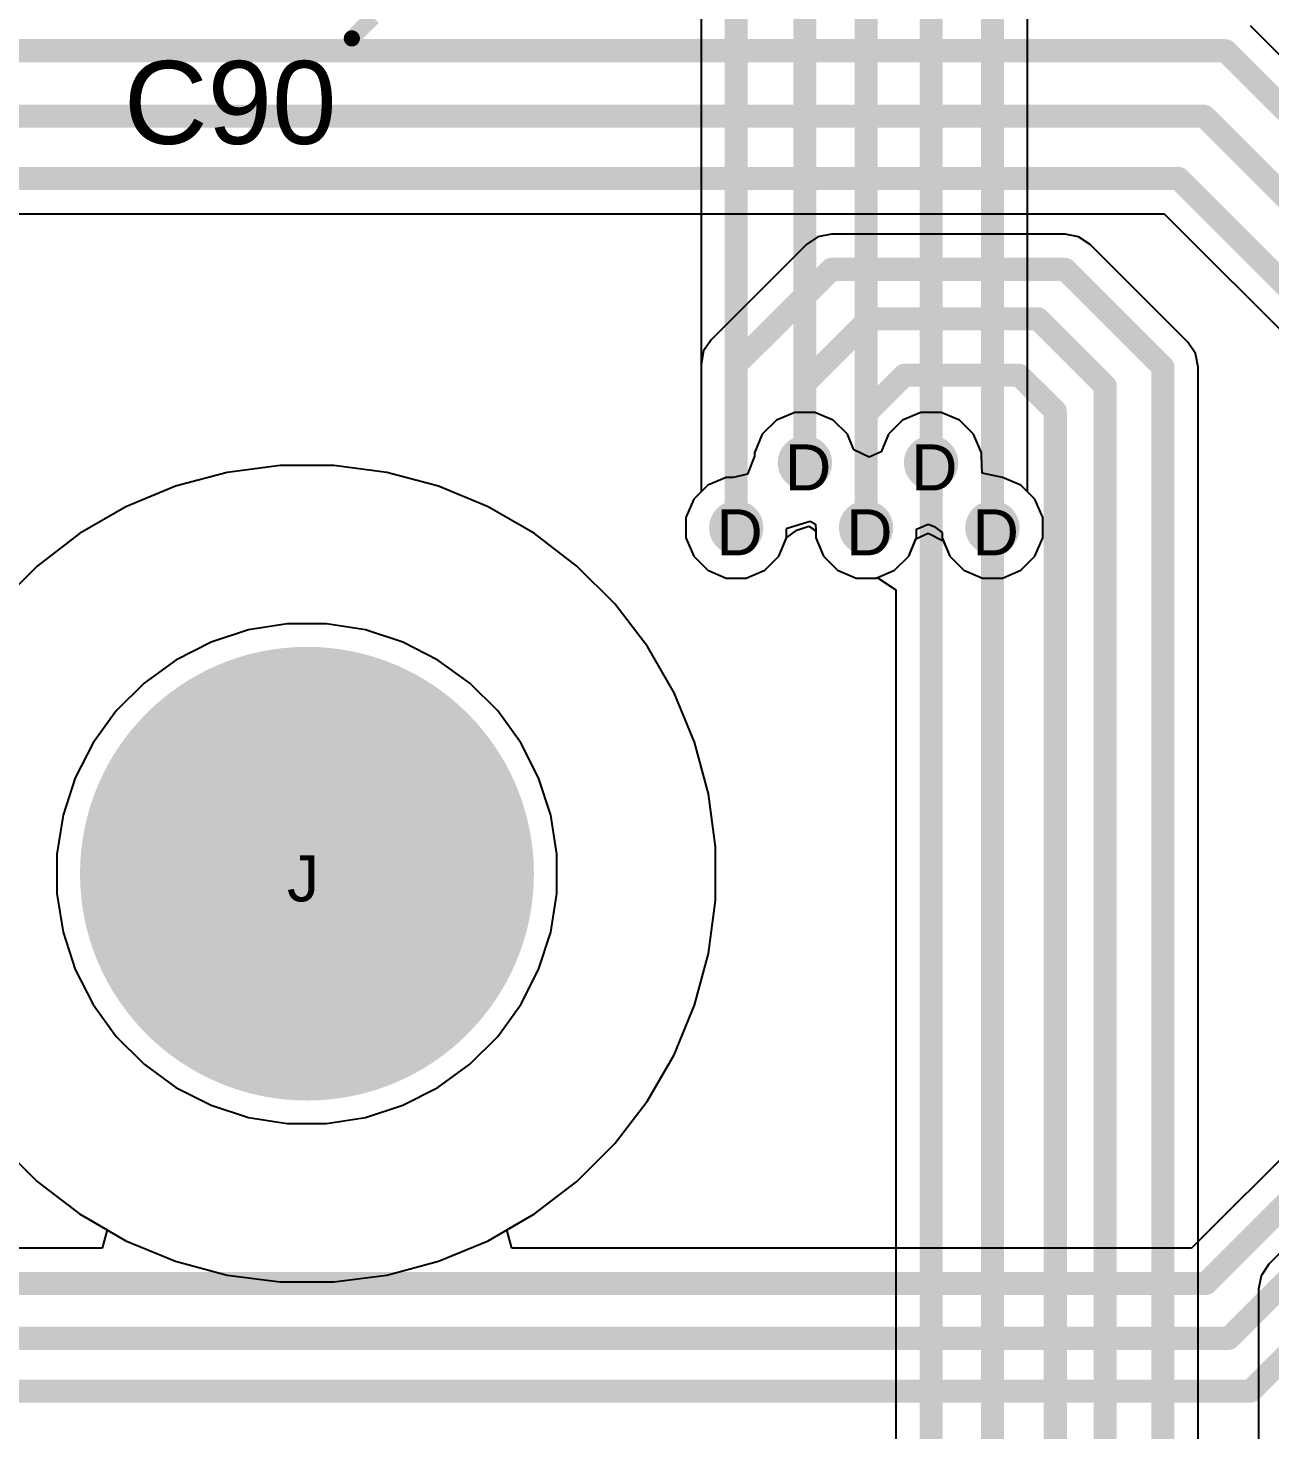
# Model space of a CAD drawing. Header units: inches. Extents: x -11 to 5428, y 0 to 5423.
# Drawn here: x 108.53 to 122.21, y 30.84 to 46.29 of the extents above; entities that cross this region are included whole.
import ezdxf

# ---------------------------------------------------------------- set-up
doc = ezdxf.new("R2010")
doc.units = ezdxf.units.IN
for name, color, linetype in [('Bottom Layer', 5, 'Continuous'), ('Bottom Solder', 6, 'Continuous'), ('Drill Drawing', 1, 'Continuous'), ('GND', 16, 'Continuous'), ('Pad Holes', 156, 'Continuous'), ('PWR', 76, 'Continuous'), ('Top Layer', 1, 'Continuous'), ('Top Overlay', 2, 'Continuous'), ('Top Solder', 216, 'Continuous'), ('Via Holes', 16, 'Continuous')]:
    doc.layers.add(name, color=color, linetype=linetype)
doc.styles.add('Arial', font='', dxfattribs={"height": 0.2})
doc.styles.get('Arial').set_extended_font_data('Arial')

msp = doc.modelspace()

# ---------------------------------------------------------------- hatches: boundary and pattern name
at = {"layer": 'Bottom Layer'}
h = msp.add_hatch(color=5, dxfattribs=at)
edge = h.paths.add_edge_path()
edge.add_arc((117.083, 41.495), 0.3, 0, 360)
h = msp.add_hatch(color=5, dxfattribs=at)
edge = h.paths.add_edge_path()
edge.add_arc((118.473, 41.495), 0.3, 0, 360)
h = msp.add_hatch(color=5, dxfattribs=at)
edge = h.paths.add_edge_path()
edge.add_arc((116.327, 40.779), 0.3, 0, 360)
h = msp.add_hatch(color=5, dxfattribs=at)
edge = h.paths.add_edge_path()
edge.add_arc((117.757, 40.779), 0.3, 0, 360)
h = msp.add_hatch(color=5, dxfattribs=at)
edge = h.paths.add_edge_path()
edge.add_arc((119.149, 40.779), 0.3, 0, 360)
at = {"layer": 'Bottom Solder'}
h = msp.add_hatch(color=6, dxfattribs=at)
edge = h.paths.add_edge_path()
edge.add_arc((111.598, 36.966), 0.102, 0, 360)
at = {"layer": 'GND'}
h = msp.add_hatch(color=16, dxfattribs=at)
edge = h.paths.add_edge_path()
edge.add_arc((117.083, 41.495), 0.3, 0, 360)
h = msp.add_hatch(color=16, dxfattribs=at)
edge = h.paths.add_edge_path()
edge.add_arc((118.473, 41.495), 0.3, 0, 360)
h = msp.add_hatch(color=16, dxfattribs=at)
edge = h.paths.add_edge_path()
edge.add_arc((116.327, 40.779), 0.3, 0, 360)
h = msp.add_hatch(color=16, dxfattribs=at)
edge = h.paths.add_edge_path()
edge.add_arc((117.757, 40.779), 0.3, 0, 360)
h = msp.add_hatch(color=16, dxfattribs=at)
edge = h.paths.add_edge_path()
edge.add_arc((119.149, 40.779), 0.3, 0, 360)
at = {"layer": 'Pad Holes'}
h = msp.add_hatch(color=7, dxfattribs=at)
edge = h.paths.add_edge_path()
edge.add_arc((111.598, 36.966), 2.5, 0, 360)
at = {"layer": 'PWR'}
h = msp.add_hatch(color=76, dxfattribs=at)
edge = h.paths.add_edge_path()
edge.add_arc((117.083, 41.495), 0.3, 0, 360)
h = msp.add_hatch(color=76, dxfattribs=at)
edge = h.paths.add_edge_path()
edge.add_arc((118.473, 41.495), 0.3, 0, 360)
h = msp.add_hatch(color=76, dxfattribs=at)
edge = h.paths.add_edge_path()
edge.add_arc((116.327, 40.779), 0.3, 0, 360)
h = msp.add_hatch(color=76, dxfattribs=at)
edge = h.paths.add_edge_path()
edge.add_arc((117.757, 40.779), 0.3, 0, 360)
h = msp.add_hatch(color=76, dxfattribs=at)
edge = h.paths.add_edge_path()
edge.add_arc((119.149, 40.779), 0.3, 0, 360)
at = {"layer": 'Top Layer'}
h = msp.add_hatch(color=1, dxfattribs=at)
edge = h.paths.add_edge_path()
edge.add_arc((117.083, 41.495), 0.3, 0, 360)
h = msp.add_hatch(color=1, dxfattribs=at)
edge = h.paths.add_edge_path()
edge.add_arc((118.473, 41.495), 0.3, 0, 360)
h = msp.add_hatch(color=1, dxfattribs=at)
edge = h.paths.add_edge_path()
edge.add_arc((116.327, 40.779), 0.3, 0, 360)
h = msp.add_hatch(color=1, dxfattribs=at)
edge = h.paths.add_edge_path()
edge.add_arc((117.757, 40.779), 0.3, 0, 360)
h = msp.add_hatch(color=1, dxfattribs=at)
edge = h.paths.add_edge_path()
edge.add_arc((119.149, 40.779), 0.3, 0, 360)
at = {"layer": 'Top Solder'}
h = msp.add_hatch(color=216, dxfattribs=at)
edge = h.paths.add_edge_path()
edge.add_arc((111.598, 36.966), 0.102, 0, 360)
at = {"layer": 'Via Holes'}
h = msp.add_hatch(color=7, dxfattribs=at)
edge = h.paths.add_edge_path()
edge.add_arc((117.083, 41.495), 0.15, 0, 360)
h = msp.add_hatch(color=7, dxfattribs=at)
edge = h.paths.add_edge_path()
edge.add_arc((118.473, 41.495), 0.15, 0, 360)
h = msp.add_hatch(color=7, dxfattribs=at)
edge = h.paths.add_edge_path()
edge.add_arc((116.327, 40.779), 0.15, 0, 360)
h = msp.add_hatch(color=7, dxfattribs=at)
edge = h.paths.add_edge_path()
edge.add_arc((117.757, 40.779), 0.15, 0, 360)
h = msp.add_hatch(color=7, dxfattribs=at)
edge = h.paths.add_edge_path()
edge.add_arc((119.149, 40.779), 0.15, 0, 360)

# ---------------------------------------------------------------- linework, layer by layer
at = {"layer": 'Bottom Layer'}
for p, q in [((128.544, 39.758), (121.991, 46.311)), ((105.334, 44.239), (121.041, 44.239)), ((121.041, 44.239), (127.378, 37.902)), ((117.101, 43.902), (116.053, 42.853)), ((117.227, 43.986), (117.101, 43.902)), ((117.376, 44.016), (117.227, 43.986)), ((119.949, 44.016), (117.376, 44.016)), ((120.098, 43.986), (119.949, 44.016)), ((120.224, 43.902), (120.098, 43.986)), ((121.301, 42.825), (120.224, 43.902)), ((116.053, 42.853), (115.968, 42.727)), ((121.385, 42.699), (121.301, 42.825)), ((115.968, 42.727), (115.939, 42.579)), ((121.415, 42.55), (121.385, 42.699)), ((115.939, 42.579), (115.939, 41.174)), ((121.415, 18.718), (121.415, 42.55)), ((111.303, 41.466), (110.718, 41.389)), ((111.303, 41.466), (110.718, 41.389)), ((111.598, 41.466), (111.303, 41.466)), ((111.893, 41.466), (111.303, 41.466)), ((111.893, 41.466), (111.598, 41.466)), ((112.478, 41.389), (111.893, 41.466)), ((112.478, 41.389), (111.893, 41.466)), ((110.718, 41.389), (110.148, 41.236)), ((110.718, 41.389), (110.148, 41.236)), ((113.048, 41.236), (112.478, 41.389)), ((113.048, 41.236), (112.478, 41.389)), ((110.148, 41.236), (109.603, 41.011)), ((110.148, 41.236), (109.603, 41.011)), ((113.593, 41.011), (113.048, 41.236)), ((113.593, 41.011), (113.048, 41.236)), ((115.939, 41.174), (115.858, 41.093)), ((109.603, 41.011), (109.093, 40.716)), ((109.603, 41.011), (109.093, 40.716)), ((114.103, 40.716), (113.593, 41.011)), ((114.103, 40.716), (113.593, 41.011)), ((115.858, 41.093), (115.773, 40.89)), ((115.773, 40.89), (115.773, 40.669)), ((116.888, 40.773), (117.141, 40.85)), ((117.141, 40.85), (117.2, 40.818)), ((117.2, 40.818), (117.203, 40.753)), ((109.093, 40.716), (108.625, 40.357)), ((109.093, 40.716), (108.625, 40.357)), ((114.571, 40.357), (114.103, 40.716)), ((114.571, 40.357), (114.103, 40.716)), ((115.773, 40.669), (115.858, 40.466)), ((116.797, 40.466), (116.881, 40.669)), ((116.881, 40.759), (116.888, 40.773)), ((116.881, 40.669), (116.881, 40.759)), ((117.203, 40.753), (117.203, 40.669)), ((117.203, 40.669), (117.288, 40.466)), ((108.625, 40.357), (108.207, 39.939)), ((108.625, 40.357), (108.207, 39.939)), ((114.989, 39.939), (114.571, 40.357)), ((114.989, 39.939), (114.571, 40.357)), ((115.858, 40.466), (116.013, 40.31)), ((116.641, 40.31), (116.797, 40.466)), ((117.288, 40.466), (117.444, 40.31)), ((116.013, 40.31), (116.217, 40.225)), ((116.217, 40.225), (116.437, 40.225)), ((116.437, 40.225), (116.641, 40.31)), ((117.444, 40.31), (117.647, 40.225)), ((117.647, 40.225), (117.868, 40.225)), ((117.868, 40.225), (117.881, 40.231)), ((117.881, 40.231), (118.084, 40.095)), ((118.084, 40.095), (118.084, 26.233)), ((115.348, 39.471), (114.989, 39.939)), ((115.348, 39.471), (114.989, 39.939)), ((115.643, 38.961), (115.348, 39.471)), ((115.643, 38.961), (115.348, 39.471)), ((115.868, 38.416), (115.643, 38.961)), ((115.868, 38.416), (115.643, 38.961)), ((116.021, 37.846), (115.868, 38.416)), ((116.021, 37.846), (115.868, 38.416)), ((116.098, 37.261), (116.021, 37.846)), ((116.098, 37.261), (116.021, 37.846)), ((127.265, 37.734), (122.193, 32.662)), ((116.098, 36.966), (116.098, 37.261)), ((116.098, 36.671), (116.098, 37.261)), ((116.098, 36.671), (116.098, 36.966)), ((116.021, 36.086), (116.098, 36.671)), ((116.021, 36.086), (116.098, 36.671)), ((115.868, 35.516), (116.021, 36.086)), ((115.868, 35.516), (116.021, 36.086)), ((115.643, 34.971), (115.868, 35.516)), ((115.643, 34.971), (115.868, 35.516)), ((115.348, 34.461), (115.643, 34.971)), ((115.348, 34.461), (115.643, 34.971)), ((114.989, 33.993), (115.348, 34.461)), ((114.989, 33.993), (115.348, 34.461)), ((108.207, 33.993), (108.625, 33.575)), ((108.207, 33.993), (108.625, 33.575)), ((114.571, 33.575), (114.989, 33.993)), ((114.571, 33.575), (114.989, 33.993)), ((108.625, 33.575), (109.093, 33.216)), ((108.625, 33.575), (109.093, 33.216)), ((114.103, 33.216), (114.571, 33.575)), ((114.103, 33.216), (114.571, 33.575)), ((109.093, 33.216), (109.603, 32.921)), ((109.093, 33.216), (109.603, 32.921)), ((113.593, 32.921), (114.103, 33.216)), ((113.593, 32.921), (114.103, 33.216)), ((109.603, 32.921), (110.148, 32.696)), ((109.603, 32.921), (110.148, 32.696)), ((113.048, 32.696), (113.593, 32.921)), ((113.048, 32.696), (113.593, 32.921)), ((110.148, 32.696), (110.718, 32.543)), ((110.148, 32.696), (110.718, 32.543)), ((112.478, 32.543), (113.048, 32.696)), ((112.478, 32.543), (113.048, 32.696)), ((122.193, 32.662), (122.108, 32.535)), ((110.718, 32.543), (111.303, 32.466)), ((110.718, 32.543), (111.303, 32.466)), ((111.303, 32.466), (111.598, 32.466)), ((111.303, 32.466), (111.893, 32.466)), ((111.598, 32.466), (111.893, 32.466)), ((111.893, 32.466), (112.478, 32.543)), ((111.893, 32.466), (112.478, 32.543)), ((122.108, 32.535), (122.079, 32.387)), ((122.079, 32.387), (122.079, 18.324))]:
    msp.add_line(p, q, dxfattribs=at)
for points in [[(105.818, 46.037, 0.254, 0.254, 0), (121.716, 46.037, 0.254, 0.254, 0)], [(121.716, 46.037, 0.254, 0.254, 0), (128.383, 39.37, 0.254, 0.254, 0)], [(105.435, 45.314, 0.254, 0.254, 0), (121.483, 45.314, 0.254, 0.254, 0)], [(121.483, 45.314, 0.254, 0.254, 0), (128.03, 38.767, 0.254, 0.254, 0)], [(105.334, 44.628, 0.254, 0.254, 0), (121.201, 44.628, 0.254, 0.254, 0)], [(121.201, 44.628, 0.254, 0.254, 0), (127.652, 38.177, 0.254, 0.254, 0)], [(116.327, 42.579, 0.254, 0.254, 0), (117.376, 43.627, 0.254, 0.254, 0)], [(117.376, 43.627, 0.254, 0.254, 0), (119.949, 43.627, 0.254, 0.254, 0)], [(119.949, 43.627, 0.254, 0.254, 0), (121.026, 42.55, 0.254, 0.254, 0)], [(117.083, 42.371, 0.254, 0.254, 0), (117.794, 43.082, 0.254, 0.254, 0)], [(117.794, 43.082, 0.254, 0.254, 0), (119.65, 43.082, 0.254, 0.254, 0)], [(119.65, 43.082, 0.254, 0.254, 0), (120.391, 42.341, 0.254, 0.254, 0)], [(116.327, 40.779, 0.254, 0.254, 0), (116.327, 42.579, 0.254, 0.254, 0)], [(121.026, 18.718, 0.254, 0.254, 0), (121.026, 42.55, 0.254, 0.254, 0)], [(117.083, 41.495, 0.254, 0.254, 0), (117.083, 42.371, 0.254, 0.254, 0)], [(117.757, 42.039, 0.254, 0.254, 0), (118.177, 42.459, 0.254, 0.254, 0)], [(118.177, 42.459, 0.254, 0.254, 0), (119.445, 42.459, 0.254, 0.254, 0)], [(119.445, 42.459, 0.254, 0.254, 0), (119.842, 42.063, 0.254, 0.254, 0)], [(120.391, 18.874, 0.254, 0.254, 0), (120.391, 42.341, 0.254, 0.254, 0)], [(119.842, 19.154, 0.254, 0.254, 0), (119.842, 42.063, 0.254, 0.254, 0)], [(117.757, 40.779, 0.254, 0.254, 0), (117.757, 42.039, 0.254, 0.254, 0)], [(118.473, 26.042, 0.254, 0.254, 0), (118.473, 41.495, 0.254, 0.254, 0)], [(119.149, 19.278, 0.254, 0.254, 0), (119.149, 40.779, 0.254, 0.254, 0)]]:
    msp.add_lwpolyline(points, format="xyseb", dxfattribs=at)
for points in [[(121.653, 46.037, 0.127, 0.127, 1), (121.78, 46.037, 0.127, 0.127, 1)], [(121.653, 46.037, 0.127, 0.127, 1), (121.78, 46.037, 0.127, 0.127, 1)], [(121.42, 45.314, 0.127, 0.127, 1), (121.547, 45.314, 0.127, 0.127, 1)], [(121.42, 45.314, 0.127, 0.127, 1), (121.547, 45.314, 0.127, 0.127, 1)], [(121.138, 44.628, 0.127, 0.127, 1), (121.265, 44.628, 0.127, 0.127, 1)], [(121.138, 44.628, 0.127, 0.127, 1), (121.265, 44.628, 0.127, 0.127, 1)], [(117.313, 43.627, 0.127, 0.127, 1), (117.44, 43.627, 0.127, 0.127, 1)], [(117.313, 43.627, 0.127, 0.127, 1), (117.44, 43.627, 0.127, 0.127, 1)], [(119.885, 43.627, 0.127, 0.127, 1), (120.012, 43.627, 0.127, 0.127, 1)], [(119.885, 43.627, 0.127, 0.127, 1), (120.012, 43.627, 0.127, 0.127, 1)], [(117.731, 43.082, 0.127, 0.127, 1), (117.858, 43.082, 0.127, 0.127, 1)], [(117.731, 43.082, 0.127, 0.127, 1), (117.858, 43.082, 0.127, 0.127, 1)], [(119.587, 43.082, 0.127, 0.127, 1), (119.714, 43.082, 0.127, 0.127, 1)], [(119.587, 43.082, 0.127, 0.127, 1), (119.714, 43.082, 0.127, 0.127, 1)], [(116.264, 42.579, 0.127, 0.127, 1), (116.391, 42.579, 0.127, 0.127, 1)], [(116.264, 42.579, 0.127, 0.127, 1), (116.391, 42.579, 0.127, 0.127, 1)], [(120.963, 42.55, 0.127, 0.127, 1), (121.09, 42.55, 0.127, 0.127, 1)], [(120.963, 42.55, 0.127, 0.127, 1), (121.09, 42.55, 0.127, 0.127, 1)], [(117.019, 42.371, 0.127, 0.127, 1), (117.146, 42.371, 0.127, 0.127, 1)], [(117.019, 42.371, 0.127, 0.127, 1), (117.146, 42.371, 0.127, 0.127, 1)], [(118.114, 42.459, 0.127, 0.127, 1), (118.241, 42.459, 0.127, 0.127, 1)], [(118.114, 42.459, 0.127, 0.127, 1), (118.241, 42.459, 0.127, 0.127, 1)], [(119.382, 42.459, 0.127, 0.127, 1), (119.509, 42.459, 0.127, 0.127, 1)], [(119.382, 42.459, 0.127, 0.127, 1), (119.509, 42.459, 0.127, 0.127, 1)], [(120.328, 42.341, 0.127, 0.127, 1), (120.455, 42.341, 0.127, 0.127, 1)], [(120.328, 42.341, 0.127, 0.127, 1), (120.455, 42.341, 0.127, 0.127, 1)], [(119.778, 42.063, 0.127, 0.127, 1), (119.905, 42.063, 0.127, 0.127, 1)], [(119.778, 42.063, 0.127, 0.127, 1), (119.905, 42.063, 0.127, 0.127, 1)], [(117.694, 42.039, 0.127, 0.127, 1), (117.821, 42.039, 0.127, 0.127, 1)], [(117.694, 42.039, 0.127, 0.127, 1), (117.821, 42.039, 0.127, 0.127, 1)], [(117.019, 41.495, 0.127, 0.127, 1), (117.146, 41.495, 0.127, 0.127, 1)], [(118.409, 41.495, 0.127, 0.127, 1), (118.536, 41.495, 0.127, 0.127, 1)], [(116.264, 40.779, 0.127, 0.127, 1), (116.391, 40.779, 0.127, 0.127, 1)], [(117.694, 40.779, 0.127, 0.127, 1), (117.821, 40.779, 0.127, 0.127, 1)], [(119.085, 40.779, 0.127, 0.127, 1), (119.212, 40.779, 0.127, 0.127, 1)]]:
    msp.add_lwpolyline(points, format="xyseb", close=True, dxfattribs=at)
at = {"layer": 'GND'}
for p, q in [((116.972, 42.049), (116.769, 41.964)), ((117.193, 42.049), (116.972, 42.049)), ((117.396, 41.964), (117.193, 42.049)), ((118.362, 42.049), (118.159, 41.964)), ((118.583, 42.049), (118.362, 42.049)), ((118.786, 41.964), (118.583, 42.049)), ((116.769, 41.964), (116.613, 41.809)), ((117.552, 41.809), (117.396, 41.964)), ((118.159, 41.964), (118.003, 41.809)), ((118.942, 41.809), (118.786, 41.964)), ((116.613, 41.809), (116.529, 41.605)), ((117.623, 41.637), (117.552, 41.809)), ((118.003, 41.809), (117.923, 41.615)), ((119.027, 41.605), (118.942, 41.809)), ((116.529, 41.568), (116.451, 41.368)), ((116.529, 41.605), (116.529, 41.568)), ((117.791, 41.557), (117.623, 41.637)), ((117.923, 41.615), (117.791, 41.557)), ((119.027, 41.568), (119.027, 41.605)), ((119.036, 41.382), (119.027, 41.568)), ((116.217, 41.333), (116.013, 41.249)), ((116.294, 41.333), (116.217, 41.333)), ((116.451, 41.368), (116.294, 41.333)), ((119.259, 41.333), (119.036, 41.382)), ((119.463, 41.249), (119.259, 41.333)), ((116.013, 41.249), (115.858, 41.093)), ((119.618, 41.093), (119.463, 41.249)), ((115.858, 41.093), (115.773, 40.89)), ((119.703, 40.89), (119.618, 41.093)), ((115.773, 40.89), (115.773, 40.669)), ((116.993, 40.753), (117.128, 40.797)), ((117.128, 40.797), (117.201, 40.749)), ((119.703, 40.669), (119.703, 40.89)), ((115.773, 40.669), (115.858, 40.466)), ((116.797, 40.466), (116.876, 40.657)), ((116.876, 40.657), (116.885, 40.672)), ((116.885, 40.672), (116.993, 40.753)), ((117.201, 40.749), (117.203, 40.706)), ((117.203, 40.706), (117.203, 40.669)), ((117.203, 40.669), (117.288, 40.466)), ((118.227, 40.466), (118.307, 40.658)), ((118.307, 40.658), (118.44, 40.718)), ((118.44, 40.718), (118.608, 40.636)), ((119.618, 40.466), (119.703, 40.669)), ((118.608, 40.636), (118.679, 40.466)), ((115.858, 40.466), (116.013, 40.31)), ((116.641, 40.31), (116.797, 40.466)), ((117.288, 40.466), (117.444, 40.31)), ((118.071, 40.31), (118.227, 40.466)), ((118.679, 40.466), (118.835, 40.31)), ((119.463, 40.31), (119.618, 40.466)), ((116.013, 40.31), (116.217, 40.225)), ((116.217, 40.225), (116.437, 40.225)), ((116.437, 40.225), (116.641, 40.31)), ((117.444, 40.31), (117.647, 40.225)), ((117.647, 40.225), (117.868, 40.225)), ((117.868, 40.225), (118.071, 40.31)), ((118.835, 40.31), (119.039, 40.225)), ((119.039, 40.225), (119.259, 40.225)), ((119.259, 40.225), (119.463, 40.31)), ((111.381, 39.72), (110.953, 39.652)), ((111.815, 39.72), (111.381, 39.72)), ((112.243, 39.652), (111.815, 39.72)), ((110.953, 39.652), (110.541, 39.518)), ((112.655, 39.518), (112.243, 39.652)), ((110.541, 39.518), (110.155, 39.321)), ((113.041, 39.321), (112.655, 39.518)), ((110.155, 39.321), (109.804, 39.067)), ((113.392, 39.067), (113.041, 39.321)), ((109.804, 39.067), (109.497, 38.76)), ((113.699, 38.76), (113.392, 39.067)), ((109.497, 38.76), (109.243, 38.409)), ((113.953, 38.409), (113.699, 38.76)), ((109.243, 38.409), (109.046, 38.023)), ((114.15, 38.023), (113.953, 38.409)), ((109.046, 38.023), (108.912, 37.611)), ((114.284, 37.611), (114.15, 38.023)), ((108.912, 37.611), (108.844, 37.183)), ((114.352, 37.183), (114.284, 37.611)), ((108.844, 37.183), (108.844, 36.749)), ((114.352, 36.749), (114.352, 37.183)), ((108.844, 36.749), (108.912, 36.321)), ((114.284, 36.321), (114.352, 36.749)), ((108.912, 36.321), (109.046, 35.909)), ((114.15, 35.909), (114.284, 36.321)), ((109.046, 35.909), (109.243, 35.523)), ((113.953, 35.523), (114.15, 35.909)), ((109.243, 35.523), (109.497, 35.172)), ((113.699, 35.172), (113.953, 35.523)), ((109.497, 35.172), (109.804, 34.865)), ((113.392, 34.865), (113.699, 35.172)), ((109.804, 34.865), (110.155, 34.611)), ((113.041, 34.611), (113.392, 34.865)), ((110.155, 34.611), (110.541, 34.414)), ((112.655, 34.414), (113.041, 34.611)), ((110.541, 34.414), (110.953, 34.28)), ((112.243, 34.28), (112.655, 34.414)), ((110.953, 34.28), (111.381, 34.212)), ((111.381, 34.212), (111.815, 34.212)), ((111.815, 34.212), (112.243, 34.28))]:
    msp.add_line(p, q, dxfattribs=at)
at = {"layer": 'PWR'}
for p, q in [((116.972, 42.049), (116.769, 41.964)), ((117.193, 42.049), (116.972, 42.049)), ((117.396, 41.964), (117.193, 42.049)), ((118.362, 42.049), (118.159, 41.964)), ((118.583, 42.049), (118.362, 42.049)), ((118.786, 41.964), (118.583, 42.049)), ((116.769, 41.964), (116.613, 41.809)), ((117.552, 41.809), (117.396, 41.964)), ((118.159, 41.964), (118.003, 41.809)), ((118.942, 41.809), (118.786, 41.964)), ((116.613, 41.809), (116.529, 41.605)), ((117.623, 41.637), (117.552, 41.809)), ((118.003, 41.809), (117.923, 41.615)), ((119.027, 41.605), (118.942, 41.809)), ((116.529, 41.568), (116.451, 41.368)), ((116.529, 41.605), (116.529, 41.568)), ((117.791, 41.557), (117.623, 41.637)), ((117.923, 41.615), (117.791, 41.557)), ((119.027, 41.568), (119.027, 41.605)), ((119.036, 41.382), (119.027, 41.568)), ((116.217, 41.333), (116.013, 41.249)), ((116.294, 41.333), (116.217, 41.333)), ((116.451, 41.368), (116.294, 41.333)), ((119.259, 41.333), (119.036, 41.382)), ((119.463, 41.249), (119.259, 41.333)), ((116.013, 41.249), (115.858, 41.093)), ((119.618, 41.093), (119.463, 41.249)), ((115.858, 41.093), (115.773, 40.89)), ((119.703, 40.89), (119.618, 41.093)), ((115.773, 40.89), (115.773, 40.669)), ((116.993, 40.753), (117.128, 40.797)), ((117.128, 40.797), (117.201, 40.749)), ((119.703, 40.669), (119.703, 40.89)), ((115.773, 40.669), (115.858, 40.466)), ((116.797, 40.466), (116.876, 40.657)), ((116.876, 40.657), (116.885, 40.672)), ((116.885, 40.672), (116.993, 40.753)), ((117.201, 40.749), (117.203, 40.706)), ((117.203, 40.706), (117.203, 40.669)), ((117.203, 40.669), (117.288, 40.466)), ((118.227, 40.466), (118.307, 40.658)), ((118.307, 40.658), (118.44, 40.718)), ((118.44, 40.718), (118.608, 40.636)), ((119.618, 40.466), (119.703, 40.669)), ((118.608, 40.636), (118.679, 40.466)), ((115.858, 40.466), (116.013, 40.31)), ((116.641, 40.31), (116.797, 40.466)), ((117.288, 40.466), (117.444, 40.31)), ((118.071, 40.31), (118.227, 40.466)), ((118.679, 40.466), (118.835, 40.31)), ((119.463, 40.31), (119.618, 40.466)), ((116.013, 40.31), (116.217, 40.225)), ((116.217, 40.225), (116.437, 40.225)), ((116.437, 40.225), (116.641, 40.31)), ((117.444, 40.31), (117.647, 40.225)), ((117.647, 40.225), (117.868, 40.225)), ((117.868, 40.225), (118.071, 40.31)), ((118.835, 40.31), (119.039, 40.225)), ((119.039, 40.225), (119.259, 40.225)), ((119.259, 40.225), (119.463, 40.31)), ((111.381, 39.72), (110.953, 39.652)), ((111.815, 39.72), (111.381, 39.72)), ((112.243, 39.652), (111.815, 39.72)), ((110.953, 39.652), (110.541, 39.518)), ((112.655, 39.518), (112.243, 39.652)), ((110.541, 39.518), (110.155, 39.321)), ((113.041, 39.321), (112.655, 39.518)), ((110.155, 39.321), (109.804, 39.067)), ((113.392, 39.067), (113.041, 39.321)), ((109.804, 39.067), (109.497, 38.76)), ((113.699, 38.76), (113.392, 39.067)), ((109.497, 38.76), (109.243, 38.409)), ((113.953, 38.409), (113.699, 38.76)), ((109.243, 38.409), (109.046, 38.023)), ((114.15, 38.023), (113.953, 38.409)), ((109.046, 38.023), (108.912, 37.611)), ((114.284, 37.611), (114.15, 38.023)), ((108.912, 37.611), (108.844, 37.183)), ((114.352, 37.183), (114.284, 37.611)), ((108.844, 37.183), (108.844, 36.749)), ((114.352, 36.749), (114.352, 37.183)), ((108.844, 36.749), (108.912, 36.321)), ((114.284, 36.321), (114.352, 36.749)), ((108.912, 36.321), (109.046, 35.909)), ((114.15, 35.909), (114.284, 36.321)), ((109.046, 35.909), (109.243, 35.523)), ((113.953, 35.523), (114.15, 35.909)), ((109.243, 35.523), (109.497, 35.172)), ((113.699, 35.172), (113.953, 35.523)), ((109.497, 35.172), (109.804, 34.865)), ((113.392, 34.865), (113.699, 35.172)), ((109.804, 34.865), (110.155, 34.611)), ((113.041, 34.611), (113.392, 34.865)), ((110.155, 34.611), (110.541, 34.414)), ((112.655, 34.414), (113.041, 34.611)), ((110.541, 34.414), (110.953, 34.28)), ((112.243, 34.28), (112.655, 34.414)), ((110.953, 34.28), (111.381, 34.212)), ((111.381, 34.212), (111.815, 34.212)), ((111.815, 34.212), (112.243, 34.28))]:
    msp.add_line(p, q, dxfattribs=at)
at = {"layer": 'Top Layer'}
for p, q in [((115.939, 49.351), (115.939, 41.174)), ((119.537, 41.174), (119.537, 49.443)), ((111.303, 41.466), (110.718, 41.389)), ((111.303, 41.466), (110.718, 41.389)), ((111.598, 41.466), (111.303, 41.466)), ((111.893, 41.466), (111.303, 41.466)), ((111.893, 41.466), (111.598, 41.466)), ((112.478, 41.389), (111.893, 41.466)), ((112.478, 41.389), (111.893, 41.466)), ((110.718, 41.389), (110.148, 41.236)), ((110.718, 41.389), (110.148, 41.236)), ((113.048, 41.236), (112.478, 41.389)), ((113.048, 41.236), (112.478, 41.389)), ((110.148, 41.236), (109.603, 41.011)), ((110.148, 41.236), (109.603, 41.011)), ((113.593, 41.011), (113.048, 41.236)), ((113.593, 41.011), (113.048, 41.236)), ((115.939, 41.174), (115.858, 41.093)), ((119.618, 41.093), (119.537, 41.174)), ((109.603, 41.011), (109.093, 40.716)), ((109.603, 41.011), (109.093, 40.716)), ((114.103, 40.716), (113.593, 41.011)), ((114.103, 40.716), (113.593, 41.011)), ((115.858, 41.093), (115.773, 40.89)), ((119.703, 40.89), (119.618, 41.093)), ((115.773, 40.89), (115.773, 40.669)), ((116.888, 40.773), (117.141, 40.85)), ((117.141, 40.85), (117.2, 40.818)), ((117.2, 40.818), (117.203, 40.753)), ((118.314, 40.763), (118.441, 40.82)), ((118.441, 40.82), (118.506, 40.792)), ((118.506, 40.792), (118.595, 40.725)), ((119.703, 40.669), (119.703, 40.89)), ((109.093, 40.716), (108.625, 40.357)), ((109.093, 40.716), (108.625, 40.357)), ((114.571, 40.357), (114.103, 40.716)), ((114.571, 40.357), (114.103, 40.716)), ((115.773, 40.669), (115.858, 40.466)), ((116.797, 40.466), (116.881, 40.669)), ((116.881, 40.759), (116.888, 40.773)), ((116.881, 40.669), (116.881, 40.759)), ((117.203, 40.753), (117.203, 40.669)), ((117.203, 40.669), (117.288, 40.466)), ((118.227, 40.466), (118.311, 40.669)), ((118.311, 40.753), (118.314, 40.763)), ((118.311, 40.669), (118.311, 40.753)), ((118.595, 40.725), (118.595, 40.669)), ((118.595, 40.669), (118.679, 40.466)), ((119.618, 40.466), (119.703, 40.669)), ((108.625, 40.357), (108.207, 39.939)), ((108.625, 40.357), (108.207, 39.939)), ((114.989, 39.939), (114.571, 40.357)), ((114.989, 39.939), (114.571, 40.357)), ((115.858, 40.466), (116.013, 40.31)), ((116.641, 40.31), (116.797, 40.466)), ((117.288, 40.466), (117.444, 40.31)), ((118.071, 40.31), (118.227, 40.466)), ((118.679, 40.466), (118.835, 40.31)), ((119.463, 40.31), (119.618, 40.466)), ((116.013, 40.31), (116.217, 40.225)), ((116.217, 40.225), (116.437, 40.225)), ((116.437, 40.225), (116.641, 40.31)), ((117.444, 40.31), (117.647, 40.225)), ((117.647, 40.225), (117.868, 40.225)), ((117.868, 40.225), (118.071, 40.31)), ((118.835, 40.31), (119.039, 40.225)), ((119.039, 40.225), (119.259, 40.225)), ((119.259, 40.225), (119.463, 40.31)), ((115.348, 39.471), (114.989, 39.939)), ((115.348, 39.471), (114.989, 39.939)), ((115.643, 38.961), (115.348, 39.471)), ((115.643, 38.961), (115.348, 39.471)), ((115.868, 38.416), (115.643, 38.961)), ((115.868, 38.416), (115.643, 38.961)), ((116.021, 37.846), (115.868, 38.416)), ((116.021, 37.846), (115.868, 38.416)), ((116.098, 37.261), (116.021, 37.846)), ((116.098, 37.261), (116.021, 37.846)), ((116.098, 36.966), (116.098, 37.261)), ((116.098, 36.671), (116.098, 37.261)), ((116.098, 36.671), (116.098, 36.966)), ((116.021, 36.086), (116.098, 36.671)), ((116.021, 36.086), (116.098, 36.671)), ((115.868, 35.516), (116.021, 36.086)), ((115.868, 35.516), (116.021, 36.086)), ((115.643, 34.971), (115.868, 35.516)), ((115.643, 34.971), (115.868, 35.516)), ((115.348, 34.461), (115.643, 34.971)), ((115.348, 34.461), (115.643, 34.971)), ((114.989, 33.993), (115.348, 34.461)), ((114.989, 33.993), (115.348, 34.461)), ((122.88, 34.377), (121.341, 32.838)), ((108.207, 33.993), (108.625, 33.575)), ((108.207, 33.993), (108.625, 33.575)), ((114.571, 33.575), (114.989, 33.993)), ((114.571, 33.575), (114.989, 33.993)), ((108.625, 33.575), (109.093, 33.216)), ((108.625, 33.575), (109.093, 33.216)), ((114.103, 33.216), (114.571, 33.575)), ((114.103, 33.216), (114.571, 33.575)), ((109.093, 33.216), (109.603, 32.921)), ((109.093, 33.216), (109.396, 33.041)), ((113.593, 32.921), (114.103, 33.216)), ((113.8, 33.041), (114.103, 33.216)), ((109.396, 33.041), (109.341, 32.838)), ((109.603, 32.921), (110.148, 32.696)), ((113.048, 32.696), (113.593, 32.921)), ((113.855, 32.838), (113.8, 33.041)), ((109.341, 32.838), (95.692, 32.838)), ((121.341, 32.838), (113.855, 32.838)), ((110.148, 32.696), (110.718, 32.543)), ((112.478, 32.543), (113.048, 32.696)), ((110.718, 32.543), (111.303, 32.466)), ((111.303, 32.466), (111.598, 32.466)), ((111.598, 32.466), (111.893, 32.466)), ((111.893, 32.466), (112.478, 32.543))]:
    msp.add_line(p, q, dxfattribs=at)
for points in [[(116.327, 40.779, 0.254, 0.254, 0), (116.327, 57.229, 0.254, 0.254, 0)], [(117.083, 41.495, 0.254, 0.254, 0), (117.083, 56.782, 0.254, 0.254, 0)], [(117.757, 40.779, 0.254, 0.254, 0), (117.757, 52.357, 0.254, 0.254, 0)], [(118.473, 41.495, 0.254, 0.254, 0), (118.473, 50.528, 0.254, 0.254, 0)], [(119.149, 40.779, 0.254, 0.254, 0), (119.149, 49.604, 0.254, 0.254, 0)], [(121.502, 32.45, 0.254, 0.254, 0), (123.268, 34.216, 0.254, 0.254, 0)], [(121.753, 31.845, 0.254, 0.254, 0), (123.864, 33.957, 0.254, 0.254, 0)], [(121.994, 31.263, 0.254, 0.254, 0), (124.49, 33.759, 0.254, 0.254, 0)], [(21.891, 32.45, 0.254, 0.254, 0), (121.502, 32.45, 0.254, 0.254, 0)], [(27.446, 31.845, 0.254, 0.254, 0), (121.753, 31.845, 0.254, 0.254, 0)], [(32.307, 31.263, 0.254, 0.254, 0), (121.994, 31.263, 0.254, 0.254, 0)]]:
    msp.add_lwpolyline(points, format="xyseb", dxfattribs=at)
for points in [[(117.019, 41.495, 0.127, 0.127, 1), (117.146, 41.495, 0.127, 0.127, 1)], [(118.409, 41.495, 0.127, 0.127, 1), (118.536, 41.495, 0.127, 0.127, 1)], [(116.264, 40.779, 0.127, 0.127, 1), (116.391, 40.779, 0.127, 0.127, 1)], [(117.694, 40.779, 0.127, 0.127, 1), (117.821, 40.779, 0.127, 0.127, 1)], [(119.085, 40.779, 0.127, 0.127, 1), (119.212, 40.779, 0.127, 0.127, 1)], [(121.439, 32.45, 0.127, 0.127, 1), (121.566, 32.45, 0.127, 0.127, 1)], [(121.439, 32.45, 0.127, 0.127, 1), (121.566, 32.45, 0.127, 0.127, 1)], [(121.689, 31.845, 0.127, 0.127, 1), (121.816, 31.845, 0.127, 0.127, 1)], [(121.689, 31.845, 0.127, 0.127, 1), (121.816, 31.845, 0.127, 0.127, 1)], [(121.93, 31.263, 0.127, 0.127, 1), (122.057, 31.263, 0.127, 0.127, 1)], [(121.93, 31.263, 0.127, 0.127, 1), (122.057, 31.263, 0.127, 0.127, 1)]]:
    msp.add_lwpolyline(points, format="xyseb", close=True, dxfattribs=at)
at = {"layer": 'Top Overlay'}
msp.add_lwpolyline([(112.092, 46.172, 0.178, 0.178, 0), (112.326, 46.406, 0.178, 0.178, 0)], format="xyseb", dxfattribs=at)
msp.add_lwpolyline([(112.048, 46.172, 0.0889, 0.0889, 1), (112.137, 46.172, 0.0889, 0.0889, 1)], format="xyseb", close=True, dxfattribs=at)

# ---------------------------------------------------------------- texts
at = {"layer": 'Drill Drawing', "style": 'Arial'}
for s, p in [('D', (116.862, 41.19)), ('D', (118.252, 41.19)), ('D', (116.107, 40.475)), ('D', (117.537, 40.475)), ('D', (118.929, 40.475)), ('J', (111.378, 36.661))]:
    msp.add_text(s, height=0.508, dxfattribs=at).set_placement(p)
at = {"layer": 'Top Overlay', "style": 'Arial'}
msp.add_text('C90', height=0.9144, dxfattribs=at).set_placement((109.581, 45.009))

doc.saveas('drawing.dxf')
